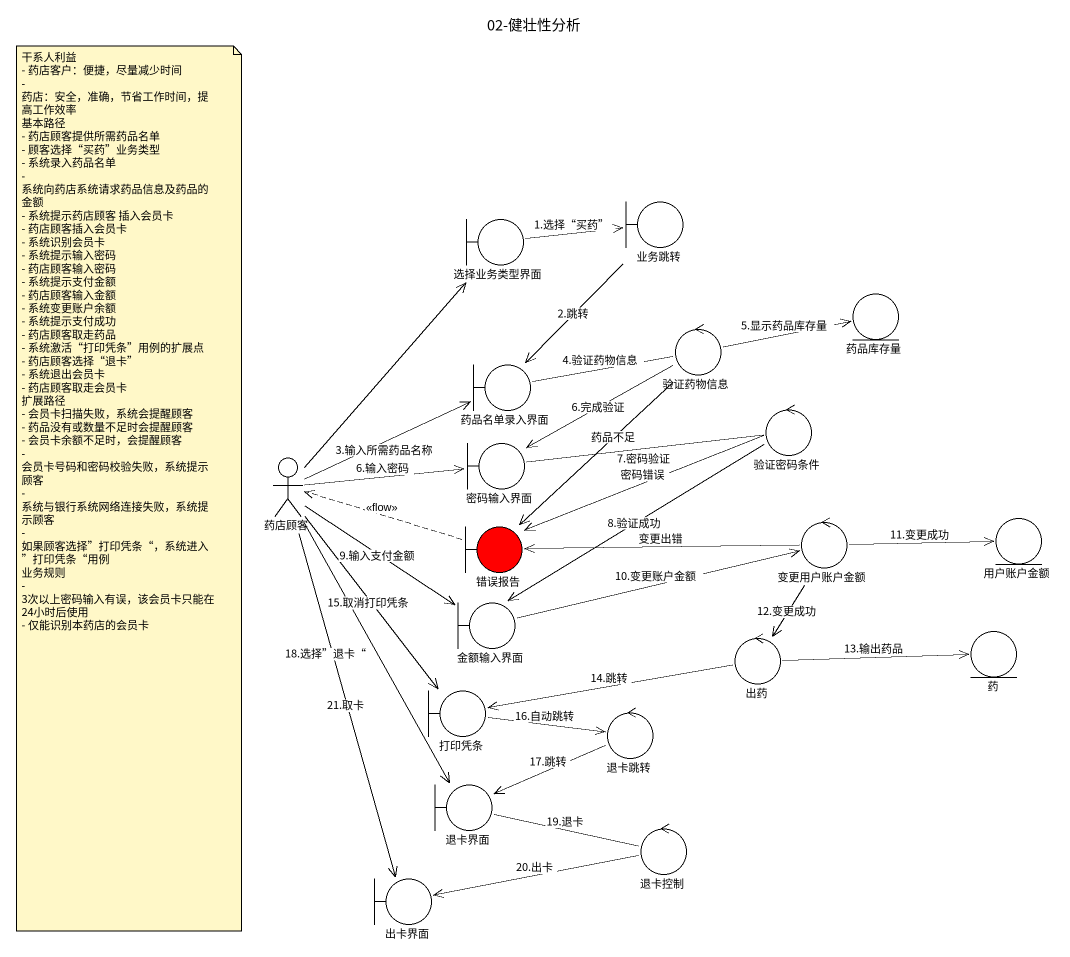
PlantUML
@startuml
title 02-健壮性分析
boundary 业务跳转
boundary 选择业务类型界面
entity 药品库存量
control 验证药物信息
boundary 药品名单录入界面
boundary 密码输入界面
control 验证密码条件
actor 药店顾客
boundary 错误报告 #FF0000
control 变更用户账户金额
entity 用户账户金额
boundary 金额输入界面
entity 药
control 出药
boundary 打印凭条
control 退卡跳转
boundary 退卡界面
control 退卡控制
boundary 出卡界面
业务跳转 --> 药品名单录入界面 : 2.跳转
选择业务类型界面 -right-> 业务跳转 : 1.选择“买药”
验证药物信息 -right-> 药品库存量 : 5.显示药品库存量
验证药物信息 -left-> 密码输入界面 : 6.完成验证
验证药物信息 --> 错误报告 : 药品不足
药品名单录入界面 -right- 验证药物信息 : 4.验证药物信息
密码输入界面 -right- 验证密码条件 : 7.密码验证
验证密码条件 -left-> 错误报告 : 密码错误
验证密码条件 --> 金额输入界面 : 8.验证成功
药店顾客 -up-> 选择业务类型界面
药店顾客 -right-> 药品名单录入界面 : 3.输入所需药品名称
药店顾客 -right-> 密码输入界面 : 6.输入密码
药店顾客 --> 金额输入界面 : 9.输入支付金额
药店顾客 --> 打印凭条 : 15.取消打印凭条
药店顾客 --> 退卡界面 : 18.选择”退卡“
药店顾客 --> 出卡界面 : 21.取卡
错误报告 .left.> 药店顾客 : <<flow>>
变更用户账户金额 -left-> 错误报告 : 变更出错
变更用户账户金额 -right-> 用户账户金额 : 11.变更成功
变更用户账户金额 --> 出药 : 12.变更成功
金额输入界面 -right-> 变更用户账户金额 : 10.变更账户金额
出药 -right-> 药 : 13.输出药品
出药 -left-> 打印凭条 : 14.跳转
打印凭条 -right-> 退卡跳转 : 16.自动跳转
退卡跳转 -left-> 退卡界面 : 17.跳转
退卡界面 -right- 退卡控制 : 19.退卡
退卡控制 -left-> 出卡界面 : 20.出卡
note as N1
  干系人利益
  - 药店客户：便捷，尽量减少时间
  - 药店：安全，准确，节省工作时间，提高工作效率
  基本路径
  - 药店顾客提供所需药品名单
  - 顾客选择“买药”业务类型
  - 系统录入药品名单
  - 系统向药店系统请求药品信息及药品的金额
  - 系统提示药店顾客 插入会员卡
  - 药店顾客插入会员卡
  - 系统识别会员卡
  - 系统提示输入密码
  - 药店顾客输入密码
  - 系统提示支付金额
  - 药店顾客输入金额
  - 系统变更账户余额
  - 系统提示支付成功
  - 药店顾客取走药品
  - 系统激活“打印凭条”用例的扩展点
  - 药店顾客选择“退卡”
  - 系统退出会员卡
  - 药店顾客取走会员卡
  扩展路径
  - 会员卡扫描失败，系统会提醒顾客
  - 药品没有或数量不足时会提醒顾客
  - 会员卡余额不足时，会提醒顾客
  - 会员卡号码和密码校验失败，系统提示顾客
  - 系统与银行系统网络连接失败，系统提示顾客
  - 如果顾客选择”打印凭条“，系统进入”打印凭条“用例
  业务规则
  - 3次以上密码输入有误，该会员卡只能在24小时后使用
  - 仅能识别本药店的会员卡
end note
@enduml
